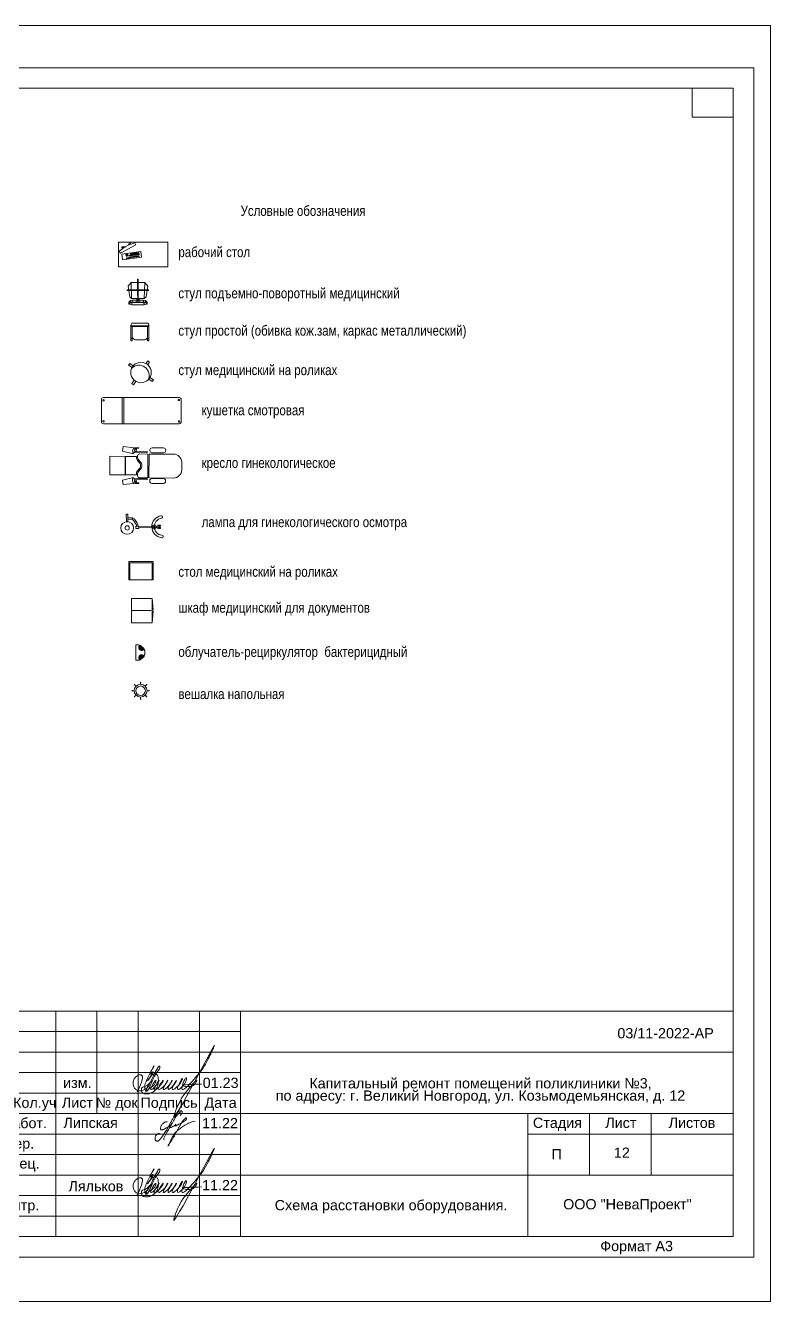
# Model space of a CAD drawing. Header units: metres. Extents: x 14591 to 15202, y 5442 to 5571.
# Drawn here: x 15096.56 to 15114.71, y 5477.72 to 5508.83 of the extents above; entities that cross this region are included whole.
import ezdxf
from ezdxf.enums import TextEntityAlignment as Align

# ---------------------------------------------------------------- set-up
doc = ezdxf.new("R2010")
doc.units = ezdxf.units.M
doc.header["$MEASUREMENT"] = 0
doc.linetypes.add('AM_DIN_F_W050x2', pattern=[0.003125, 0.00225, -0.000875])
for name, color, linetype, lineweight in [('Level 1', 7, 'Continuous', 0), ('Level 50', 7, 'Continuous', 0), ('Level 63', 7, 'Continuous', 0), ('Стены', 7, 'Continuous', 13), ('ТХ Мебель', 7, 'Continuous', 30)]:
    doc.layers.add(name, color=color, linetype=linetype, lineweight=lineweight)
doc.layers.add('OBORUD MED', color=7, linetype='Continuous', lineweight=0, true_color=0xd20000)
doc.styles.add('ARIAL', font='arial.ttf')
doc.styles.add('MONOTXT', font='monotxt.shx', dxfattribs={"width": 0.8, "height": 0.5})
doc.styles.add('Style-Arial', font='arial.ttf')

# ---------------------------------------------------------------- blocks, each defined once
blk = doc.blocks.new('*U150')
at = {"layer": 'Level 50', "color": 7, "linetype": 'Continuous', "lineweight": 0}
for p, q in [((-20.487, 14.5), (20.513, 14.5)), ((20.513, 14.5), (20.513, -14.5)), ((20.513, -14.5), (-20.487, -14.5))]:
    blk.add_line(p, q, dxfattribs=at)
at = {"layer": 'Level 50', "color": 7, "linetype": 'Continuous', "lineweight": 13}
for p, q in [((-18.487, 14), (20.013, 14)), ((19.013, 14), (19.013, 13.3)), ((20.013, 14), (20.013, -14)), ((19.013, 13.3), (20.013, 13.3)), ((-18.926, -14), (20.013, -14))]:
    blk.add_line(p, q, dxfattribs=at)
at = {"layer": 'Level 63', "color": 7, "linetype": 'Continuous', "lineweight": 13}
for p, q in [((1.513, -8.5), (20.013, -8.5)), ((3.513, -8.5), (3.513, -14)), ((4.513, -8.5), (4.513, -11)), ((5.513, -8.5), (5.513, -14)), ((7.013, -8.5), (7.013, -14)), ((8.013, -8.5), (8.013, -14)), ((8.013, -9.5), (20.013, -9.5)), ((1.513, -10.5), (8.013, -10.5)), ((1.513, -11), (8.013, -11)), ((8.013, -11), (20.013, -11)), ((15.013, -11.5), (20.013, -11.5)), ((8.013, -12.5), (20.013, -12.5))]:
    blk.add_line(p, q, dxfattribs=at)
at = {"layer": 'Level 63', "color": 7, "linetype": 'Continuous', "lineweight": 0}
for p, q in [((1.513, -9), (8.013, -9)), ((1.513, -9.5), (8.013, -9.5)), ((1.513, -10), (8.013, -10)), ((1.513, -11.5), (8.013, -11.5)), ((1.513, -12), (8.013, -12)), ((1.513, -12.5), (8.013, -12.5)), ((1.513, -13), (8.013, -13)), ((1.513, -13.5), (8.013, -13.5))]:
    blk.add_line(p, q, dxfattribs=at)
at = {"layer": 'Level 63', "color": 7, "linetype": 'Continuous', "lineweight": 13, "flags": 128}
for points in [[(15.013, -11), (15.013, -14)], [(16.513, -11), (16.513, -12.5)], [(18.013, -11), (18.013, -12.5)]]:
    blk.add_lwpolyline(points, dxfattribs=at)
at = {"layer": 'Level 63', "color": 7, "linetype": 'Continuous', "lineweight": 0, "style": 'Style-Arial'}
for s, p in [('Кол.уч', (2.997, -10.735)), ('Лист', (4.036, -10.735)), ('№ док', (4.994, -10.735)), ('Подпись', (6.268, -10.735)), ('Дата', (7.524, -10.735)), ('Разработ.', (2.482, -11.231)), ('Стадия', (15.731, -11.225)), ('Лист', (17.276, -11.225)), ('Листов', (19.009, -11.225)), ('Провер.', (2.327, -11.729)), ('Гл. спец.', (2.393, -12.216)), ('Н. контр.', (2.388, -13.235)), ('ООО "НеваПроект"', (17.436, -13.211)), ('Формат А3', (17.66, -14.231))]:
    blk.add_text(s, height=0.25, dxfattribs=at).set_placement(p, align=Align.MIDDLE_CENTER)
blk = doc.blocks.new('формат_А3')
at = {"layer": 'Level 50', "color": 7, "linetype": 'Continuous', "lineweight": 13}
blk.add_blockref('*U150', (20.487, -14.5), dxfattribs=at)
blk = doc.blocks.new('*U194')
at = {"layer": 'Level 1', "color": 5, "linetype": 'Continuous', "lineweight": 0}
for points, knots in [([(0.306, 0.776), (0.338, 0.808), (0.397, 0.875), (0.429, 0.933), (0.429, 0.965), (0.42, 1.007), (0.389, 1.038), (0.332, 1.045), (0.263, 1.027), (0.213, 1.007), (0.118, 0.929), (0.06, 0.874), (-0.031, 0.753), (-0.11, 0.623), (-0.214, 0.445), (-0.303, 0.264), (-0.383, 0.11), (-0.478, -0.059), (-0.639, -0.303), (-0.752, -0.465), (-0.872, -0.638), (-0.988, -0.735), (-1.017, -0.735), (-1.061, -0.743), (-1.139, -0.715), (-1.158, -0.689), (-1.176, -0.645), (-1.176, -0.576), (-1.169, -0.519), (-1.149, -0.433), (-1.081, -0.354), (-1.035, -0.336), (-0.993, -0.308), (-0.956, -0.297), (-0.92, -0.293), (-0.909, -0.307), (-0.916, -0.318)], [0, 0, 0, 0, 0.032258, 0.064516, 0.096774, 0.129032, 0.16129, 0.193548, 0.225806, 0.258065, 0.290323, 0.322581, 0.354839, 0.387097, 0.419355, 0.451613, 0.483871, 0.516129, 0.548387, 0.580645, 0.612903, 0.645161, 0.677419, 0.709677, 0.741935, 0.774194, 0.806452, 0.83871, 0.870968, 0.903226, 0.935484, 0.967742, 0.983871, 0.991935, 0.995968, 1, 1, 1, 1]), ([(0.324, 0.97), (0.325, 0.97), (0.327, 0.977), (0.319, 0.976), (0.313, 0.973), (0.304, 0.967), (0.289, 0.95), (0.206, 0.881), (0.152, 0.82), (0.093, 0.753), (-0.006, 0.617), (-0.174, 0.288), (-0.312, 0.065), (-0.539, -0.325), (-0.642, -0.514), (-0.687, -0.643), (-0.64, -0.686)], [0, 0, 0, 0, 0.005306, 0.009091, 0.012718, 0.03509, 0.04357, 0.143713, 0.287425, 0.431138, 0.57485, 0.718563, 0.862275, 0.934132, 0.97006, 1, 1, 1, 1])]:
    blk.add_open_spline(points, degree=3, knots=knots, dxfattribs=at)
blk.add_open_spline([(-0.466, 0.375), (-0.477, 0.405), (-0.522, 0.405), (-0.564, 0.389), (-0.626, 0.36), (-0.677, 0.321), (-0.751, 0.252), (-0.803, 0.178), (-0.835, 0.121), (-0.851, 0.046), (-0.851, -0.036), (-0.83, -0.076), (-0.798, -0.084), (-0.77, -0.084), (-0.711, -0.062), (-0.657, -0.037), (-0.529, 0.033), (-0.308, 0.141), (-0.219, 0.237), (-0.169, 0.317), (-0.193, 0.317), (-0.298, 0.134), (-0.31, 0.076), (-0.31, 0.056), (-0.266, 0.056), (-0.23, 0.056), (-0.158, 0.094), (-0.083, 0.14), (-0.024, 0.179), (0.022, 0.211), (0.057, 0.251), (0.057, 0.266), (0.032, 0.232), (0.004, 0.173), (-0.002, 0.145), (0.03, 0.145), (0.108, 0.188), (0.241, 0.256), (0.325, 0.302), (0.438, 0.365), (0.547, 0.44), (0.612, 0.48), (0.654, 0.521), (0.679, 0.566), (0.679, 0.617), (0.679, 0.634), (0.648, 0.626), (0.594, 0.589), (0.512, 0.517), (0.448, 0.428), (0.37, 0.31), (0.317, 0.235), (0.239, 0.11), (0.158, -0.046), (0.088, -0.178), (-0.026, -0.403), (-0.22, -0.74), (-0.324, -0.893), (-0.414, -0.996), (-0.414, -1.046), (-0.377, -1.018), (-0.317, -0.817), (-0.236, -0.634), (-0.15, -0.464), (-0.087, -0.376), (0.011, -0.254), (0.138, -0.127), (0.215, -0.06), (0.339, 0.033), (0.462, 0.119), (0.577, 0.204), (0.723, 0.281), (0.876, 0.347), (1.008, 0.391), (1.08, 0.409), (1.176, 0.43)], degree=3, dxfattribs=at)
blk = doc.blocks.new('*U320')
at = {"layer": 'Стены', "color": 7, "linetype": 'Continuous', "lineweight": 0}
for p, q in [((0.005, 0.312), (-0.006, 0.312)), ((-0.006, 0.312), (-0.006, 0.312)), ((-0.006, 0.312), (0.005, 0.312)), ((-0.006, 0.312), (-0.006, 0.312)), ((0.005, 0.312), (-0.006, 0.312)), ((-0.006, 0.312), (-0.006, 0.067)), ((-0.006, 0.067), (-0.006, 0.312)), ((-0.006, 0.312), (-0.006, 0.067)), ((0.005, 0.312), (0.005, 0.312)), ((0.005, 0.312), (0.005, 0.312)), ((0.006, 0.067), (0.005, 0.312)), ((0.005, 0.312), (0.006, 0.067)), ((0.006, 0.067), (0.005, 0.312)), ((-0.262, 0.053), (-0.262, 0.053)), ((-0.262, 0.053), (-0.018, 0.053)), ((-0.018, 0.053), (-0.262, 0.053)), ((-0.262, 0.041), (-0.262, 0.053)), ((-0.262, 0.053), (-0.262, 0.053)), ((-0.262, 0.053), (-0.262, 0.041)), ((-0.262, 0.041), (-0.262, 0.053)), ((-0.262, 0.053), (-0.018, 0.053)), ((-0.018, 0.042), (-0.262, 0.041)), ((-0.262, 0.041), (-0.018, 0.042)), ((-0.018, 0.042), (-0.262, 0.041)), ((-0.262, 0.041), (-0.262, 0.041)), ((-0.262, 0.041), (-0.262, 0.041)), ((-0.167, 0.231), (-0.241, 0.145)), ((-0.241, 0.145), (-0.167, 0.231)), ((-0.241, 0.145), (-0.167, 0.231)), ((-0.241, 0.145), (-0.198, -0.118)), ((-0.198, -0.118), (-0.241, 0.145)), ((-0.198, -0.118), (-0.241, 0.145)), ((0.167, 0.232), (-0.167, 0.231)), ((-0.167, 0.231), (0.167, 0.232)), ((-0.167, 0.231), (0.167, 0.232)), ((-0.154, -0.155), (-0.167, 0.231)), ((-0.167, 0.231), (-0.154, -0.155)), ((-0.018, 0.067), (-0.018, 0.028)), ((-0.018, 0.028), (-0.018, 0.067)), ((0.018, 0.067), (-0.018, 0.067)), ((-0.018, 0.067), (0.018, 0.067)), ((-0.018, 0.053), (-0.018, 0.053)), ((-0.018, 0.053), (-0.018, 0.042)), ((-0.018, 0.028), (0.018, 0.028)), ((0.018, 0.028), (-0.018, 0.028)), ((-0.006, 0.067), (-0.006, 0.067)), ((-0.006, 0.067), (0.006, 0.067)), ((-0.005, -0.217), (-0.006, 0.028)), ((-0.006, 0.028), (-0.006, 0.028)), ((-0.006, 0.028), (-0.005, -0.217)), ((-0.006, 0.028), (0.006, 0.028)), ((-0.005, -0.217), (-0.006, 0.028)), ((0.006, 0.028), (0.006, -0.217)), ((0.006, -0.217), (0.006, 0.028)), ((0.006, 0.028), (0.006, -0.217)), ((0.018, 0.028), (0.018, 0.067)), ((0.018, 0.067), (0.018, 0.028)), ((0.262, 0.054), (0.018, 0.053)), ((0.018, 0.053), (0.262, 0.054)), ((0.262, 0.054), (0.018, 0.053)), ((0.018, 0.053), (0.018, 0.053)), ((0.018, 0.053), (0.018, 0.042)), ((0.018, 0.042), (0.262, 0.042)), ((0.262, 0.042), (0.018, 0.042)), ((0.018, 0.042), (0.262, 0.042)), ((0.167, 0.232), (0.155, -0.154)), ((0.167, 0.232), (0.155, -0.154)), ((0.24, 0.146), (0.167, 0.232)), ((0.167, 0.232), (0.24, 0.146)), ((0.24, 0.146), (0.167, 0.232)), ((0.199, -0.117), (0.24, 0.146)), ((0.24, 0.146), (0.199, -0.117)), ((0.199, -0.117), (0.24, 0.146)), ((0.262, 0.054), (0.262, 0.054)), ((0.262, 0.042), (0.262, 0.054)), ((0.262, 0.054), (0.262, 0.054)), ((0.262, 0.054), (0.262, 0.042)), ((0.262, 0.042), (0.262, 0.054)), ((0.262, 0.042), (0.262, 0.042)), ((0.262, 0.042), (0.262, 0.042)), ((-0.222, -0.246), (-0.18, -0.206)), ((-0.222, -0.246), (-0.18, -0.206)), ((-0.222, -0.299), (-0.222, -0.246)), ((-0.222, -0.299), (-0.222, -0.246)), ((-0.222, -0.246), (-0.149, -0.259)), ((-0.149, -0.259), (-0.222, -0.246)), ((-0.18, -0.259), (-0.222, -0.299)), ((-0.222, -0.299), (-0.18, -0.259)), ((-0.149, -0.312), (-0.222, -0.299)), ((-0.149, -0.312), (-0.222, -0.299)), ((-0.198, -0.118), (-0.154, -0.155)), ((-0.154, -0.155), (-0.198, -0.118)), ((-0.154, -0.155), (-0.198, -0.118)), ((-0.137, -0.197), (-0.18, -0.206)), ((-0.18, -0.206), (-0.137, -0.197)), ((-0.18, -0.206), (-0.18, -0.259)), ((-0.18, -0.206), (-0.18, -0.259)), ((-0.18, -0.259), (-0.136, -0.249)), ((-0.18, -0.259), (-0.136, -0.249)), ((-0.154, -0.155), (0.155, -0.154)), ((0.155, -0.154), (-0.154, -0.155)), ((0.155, -0.154), (-0.154, -0.155)), ((-0.137, -0.197), (-0.149, -0.259)), ((-0.149, -0.259), (-0.137, -0.197)), ((-0.136, -0.249), (-0.149, -0.312)), ((-0.136, -0.249), (-0.149, -0.312)), ((0.151, -0.258), (-0.149, -0.259)), ((0.151, -0.258), (-0.149, -0.259)), ((-0.149, -0.259), (-0.149, -0.312)), ((-0.149, -0.259), (-0.149, -0.312)), ((-0.149, -0.312), (0.151, -0.311)), ((-0.149, -0.312), (0.151, -0.311)), ((-0.137, -0.197), (0.138, -0.196)), ((-0.137, -0.197), (0.138, -0.196)), ((-0.136, -0.249), (-0.137, -0.197)), ((-0.136, -0.249), (-0.137, -0.197)), ((0.138, -0.249), (-0.136, -0.249)), ((0.138, -0.249), (-0.136, -0.249)), ((-0.026, -0.155), (-0.026, -0.249)), ((-0.026, -0.212), (-0.026, -0.155)), ((0.027, -0.155), (-0.026, -0.155)), ((-0.026, -0.155), (-0.026, -0.249)), ((0.027, -0.155), (-0.026, -0.155)), ((-0.026, -0.155), (-0.026, -0.212)), ((-0.026, -0.249), (-0.026, -0.212)), ((-0.026, -0.212), (0.027, -0.212)), ((-0.026, -0.249), (0.027, -0.249)), ((-0.005, -0.217), (-0.005, -0.217)), ((0.006, -0.217), (-0.005, -0.217)), ((-0.005, -0.217), (-0.005, -0.217)), ((-0.005, -0.217), (0.006, -0.217)), ((0.006, -0.217), (-0.005, -0.217)), ((0.006, -0.217), (0.006, -0.217)), ((0.006, -0.217), (0.006, -0.217)), ((0.027, -0.249), (0.027, -0.155)), ((0.027, -0.155), (0.027, -0.212)), ((0.027, -0.249), (0.027, -0.155)), ((0.027, -0.212), (0.027, -0.155)), ((0.027, -0.212), (0.027, -0.249)), ((0.138, -0.196), (0.138, -0.249)), ((0.182, -0.205), (0.138, -0.196)), ((0.138, -0.196), (0.138, -0.249)), ((0.138, -0.196), (0.151, -0.258)), ((0.182, -0.205), (0.138, -0.196)), ((0.138, -0.196), (0.151, -0.258)), ((0.138, -0.249), (0.182, -0.258)), ((0.182, -0.258), (0.138, -0.249)), ((0.138, -0.249), (0.151, -0.311)), ((0.151, -0.311), (0.138, -0.249)), ((0.151, -0.258), (0.224, -0.245)), ((0.151, -0.258), (0.224, -0.245)), ((0.151, -0.311), (0.151, -0.258)), ((0.151, -0.311), (0.151, -0.258)), ((0.224, -0.298), (0.151, -0.311)), ((0.151, -0.311), (0.224, -0.298)), ((0.155, -0.154), (0.199, -0.117)), ((0.199, -0.117), (0.155, -0.154)), ((0.155, -0.154), (0.199, -0.117)), ((0.182, -0.258), (0.182, -0.205)), ((0.182, -0.205), (0.224, -0.245)), ((0.182, -0.258), (0.182, -0.205)), ((0.224, -0.245), (0.182, -0.205)), ((0.224, -0.298), (0.182, -0.258)), ((0.224, -0.298), (0.182, -0.258)), ((0.224, -0.245), (0.224, -0.298)), ((0.224, -0.245), (0.224, -0.298))]:
    blk.add_line(p, q, dxfattribs=at)
blk = doc.blocks.new('*U321')
at = {"color": 7, "linetype": 'Continuous', "lineweight": 0}
blk.add_line((0.6, -0.3), (0.6, 0.3), dxfattribs=at)
at = {"layer": 'Стены', "color": 7, "linetype": 'Continuous', "lineweight": 0}
for p, q in [((-0.6, -0.3), (-0.6, 0.3)), ((-0.6, 0.3), (0.6, 0.3)), ((-0.583, 0.078), (-0.442, 0.183)), ((-0.583, 0.078), (-0.556, 0.028)), ((-0.556, 0.028), (-0.179, 0.23)), ((-0.061, 0.067), (-0.52, 0.007)), ((-0.502, -0.13), (-0.52, 0.007)), ((-0.474, 0.159), (-0.513, 0.162)), ((-0.442, 0.183), (-0.509, 0.187)), ((-0.442, 0.183), (-0.366, 0.224)), ((-0.409, 0.005), (-0.423, 0.003)), ((-0.423, 0.003), (-0.421, -0.013)), ((-0.395, 0.007), (-0.409, 0.005)), ((-0.407, -0.011), (-0.409, 0.005)), ((-0.409, 0.005), (-0.407, -0.011)), ((-0.38, 0.009), (-0.395, 0.007)), ((-0.395, 0.007), (-0.393, -0.009)), ((-0.393, -0.009), (-0.395, 0.007)), ((-0.378, -0.007), (-0.38, 0.009)), ((-0.366, 0.224), (-0.332, 0.282)), ((-0.206, 0.281), (-0.366, 0.224)), ((-0.328, 0.238), (-0.309, 0.271)), ((-0.295, 0.02), (-0.309, 0.018)), ((-0.309, 0.018), (-0.307, 0.002)), ((-0.307, 0.002), (-0.293, 0.004)), ((-0.28, 0.022), (-0.295, 0.02)), ((-0.293, 0.004), (-0.295, 0.02)), ((-0.295, 0.02), (-0.293, 0.004)), ((-0.293, 0.004), (-0.278, 0.006)), ((-0.266, 0.024), (-0.28, 0.022)), ((-0.278, 0.006), (-0.28, 0.022)), ((-0.28, 0.022), (-0.278, 0.006)), ((-0.278, 0.006), (-0.264, 0.008)), ((-0.251, 0.025), (-0.266, 0.024)), ((-0.266, 0.024), (-0.264, 0.008)), ((-0.264, 0.008), (-0.266, 0.024)), ((-0.264, 0.008), (-0.249, 0.01)), ((-0.249, 0.01), (-0.251, 0.025)), ((-0.222, 0.029), (-0.237, 0.027)), ((-0.237, 0.027), (-0.235, 0.012)), ((-0.235, 0.012), (-0.22, 0.014)), ((-0.208, 0.031), (-0.222, 0.029)), ((-0.222, 0.029), (-0.22, 0.014)), ((-0.22, 0.014), (-0.222, 0.029)), ((-0.22, 0.014), (-0.206, 0.016)), ((-0.206, 0.016), (-0.208, 0.031)), ((-0.179, 0.23), (-0.206, 0.281)), ((-0.188, 0.002), (-0.202, 0)), ((-0.179, 0.035), (-0.194, 0.033)), ((-0.194, 0.033), (-0.191, 0.017)), ((-0.191, 0.017), (-0.177, 0.019)), ((-0.186, -0.014), (-0.188, 0.002)), ((-0.177, 0.019), (-0.179, 0.035)), ((-0.159, 0.006), (-0.173, 0.004)), ((-0.173, 0.004), (-0.171, -0.012)), ((-0.153, 0.038), (-0.167, 0.036)), ((-0.167, 0.036), (-0.165, 0.021)), ((-0.165, 0.021), (-0.151, 0.023)), ((-0.144, 0.007), (-0.159, 0.006)), ((-0.157, -0.01), (-0.159, 0.006)), ((-0.159, 0.006), (-0.157, -0.01)), ((-0.138, 0.04), (-0.153, 0.038)), ((-0.151, 0.023), (-0.153, 0.038)), ((-0.153, 0.038), (-0.151, 0.023)), ((-0.151, 0.023), (-0.136, 0.025)), ((-0.142, -0.008), (-0.144, 0.007)), ((-0.136, 0.025), (-0.138, 0.04)), ((-0.115, 0.011), (-0.13, 0.009)), ((-0.13, 0.009), (-0.128, -0.006)), ((-0.109, 0.044), (-0.124, 0.042)), ((-0.124, 0.042), (-0.122, 0.027)), ((-0.122, 0.027), (-0.107, 0.028)), ((-0.101, 0.013), (-0.115, 0.011)), ((-0.115, 0.011), (-0.113, -0.004)), ((-0.113, -0.004), (-0.115, 0.011)), ((-0.107, 0.028), (-0.109, 0.044)), ((-0.099, -0.002), (-0.101, 0.013)), ((-0.043, -0.07), (-0.061, 0.067)), ((0.6, -0.3), (-0.6, -0.3)), ((-0.043, -0.07), (-0.502, -0.13)), ((-0.421, -0.013), (-0.407, -0.011)), ((-0.406, -0.026), (-0.421, -0.028)), ((-0.421, -0.028), (-0.419, -0.044)), ((-0.419, -0.044), (-0.404, -0.042)), ((-0.398, -0.089), (-0.412, -0.091)), ((-0.412, -0.091), (-0.41, -0.106)), ((-0.41, -0.106), (-0.396, -0.104)), ((-0.407, -0.011), (-0.393, -0.009)), ((-0.392, -0.024), (-0.406, -0.026)), ((-0.406, -0.026), (-0.404, -0.042)), ((-0.404, -0.042), (-0.406, -0.026)), ((-0.404, -0.042), (-0.39, -0.04)), ((-0.383, -0.087), (-0.398, -0.089)), ((-0.398, -0.089), (-0.396, -0.104)), ((-0.396, -0.104), (-0.398, -0.089)), ((-0.396, -0.104), (-0.381, -0.102)), ((-0.393, -0.009), (-0.378, -0.007)), ((-0.377, -0.022), (-0.392, -0.024)), ((-0.39, -0.04), (-0.392, -0.024)), ((-0.392, -0.024), (-0.39, -0.04)), ((-0.39, -0.04), (-0.375, -0.038)), ((-0.369, -0.085), (-0.383, -0.087)), ((-0.381, -0.102), (-0.383, -0.087)), ((-0.383, -0.087), (-0.381, -0.102)), ((-0.381, -0.102), (-0.367, -0.1)), ((-0.375, -0.038), (-0.377, -0.022)), ((-0.367, -0.1), (-0.369, -0.085)), ((-0.303, -0.061), (-0.353, -0.067)), ((-0.353, -0.067), (-0.351, -0.083)), ((-0.351, -0.083), (-0.301, -0.076)), ((-0.332, -0.017), (-0.347, -0.019)), ((-0.347, -0.019), (-0.345, -0.034)), ((-0.332, -0.064), (-0.346, -0.066)), ((-0.346, -0.066), (-0.344, -0.082)), ((-0.345, -0.034), (-0.33, -0.033)), ((-0.344, -0.082), (-0.33, -0.08)), ((-0.33, -0.033), (-0.332, -0.017)), ((-0.33, -0.08), (-0.332, -0.064)), ((-0.303, -0.013), (-0.318, -0.015)), ((-0.318, -0.015), (-0.316, -0.031)), ((-0.316, -0.031), (-0.301, -0.029)), ((-0.289, -0.011), (-0.303, -0.013)), ((-0.303, -0.013), (-0.301, -0.029)), ((-0.301, -0.029), (-0.303, -0.013)), ((-0.289, -0.059), (-0.303, -0.061)), ((-0.301, -0.076), (-0.303, -0.061)), ((-0.303, -0.061), (-0.301, -0.076)), ((-0.301, -0.029), (-0.287, -0.027)), ((-0.301, -0.076), (-0.287, -0.074)), ((-0.274, -0.01), (-0.289, -0.011)), ((-0.289, -0.011), (-0.287, -0.027)), ((-0.287, -0.027), (-0.289, -0.011)), ((-0.287, -0.074), (-0.289, -0.059)), ((-0.287, -0.027), (-0.272, -0.025)), ((-0.272, -0.025), (-0.274, -0.01)), ((-0.26, -0.055), (-0.274, -0.057)), ((-0.274, -0.057), (-0.272, -0.072)), ((-0.272, -0.072), (-0.258, -0.07)), ((-0.245, -0.006), (-0.26, -0.008)), ((-0.26, -0.008), (-0.258, -0.023)), ((-0.258, -0.07), (-0.26, -0.055)), ((-0.258, -0.023), (-0.243, -0.021)), ((-0.231, -0.051), (-0.246, -0.053)), ((-0.246, -0.053), (-0.243, -0.069)), ((-0.231, -0.004), (-0.245, -0.006)), ((-0.243, -0.021), (-0.245, -0.006)), ((-0.245, -0.006), (-0.243, -0.021)), ((-0.243, -0.021), (-0.229, -0.019)), ((-0.243, -0.069), (-0.229, -0.067)), ((-0.229, -0.019), (-0.231, -0.004)), ((-0.229, -0.067), (-0.231, -0.051)), ((-0.202, -0.047), (-0.217, -0.049)), ((-0.217, -0.049), (-0.215, -0.065)), ((-0.202, 0), (-0.216, -0.002)), ((-0.216, -0.002), (-0.214, -0.017)), ((-0.215, -0.065), (-0.2, -0.063)), ((-0.214, -0.017), (-0.2, -0.016)), ((-0.202, 0), (-0.2, -0.016)), ((-0.2, -0.016), (-0.202, 0)), ((-0.188, -0.046), (-0.202, -0.047)), ((-0.2, -0.063), (-0.202, -0.047)), ((-0.202, -0.047), (-0.2, -0.063)), ((-0.2, -0.016), (-0.186, -0.014)), ((-0.2, -0.063), (-0.186, -0.061)), ((-0.186, -0.061), (-0.188, -0.046)), ((-0.159, -0.042), (-0.173, -0.044)), ((-0.173, -0.044), (-0.171, -0.059)), ((-0.171, -0.012), (-0.157, -0.01)), ((-0.171, -0.059), (-0.157, -0.057)), ((-0.144, -0.04), (-0.159, -0.042)), ((-0.157, -0.057), (-0.159, -0.042)), ((-0.159, -0.042), (-0.157, -0.057)), ((-0.157, -0.01), (-0.142, -0.008)), ((-0.157, -0.057), (-0.142, -0.055)), ((-0.142, -0.055), (-0.144, -0.04)), ((-0.115, -0.036), (-0.13, -0.038)), ((-0.13, -0.038), (-0.128, -0.053)), ((-0.128, -0.006), (-0.113, -0.004)), ((-0.128, -0.053), (-0.113, -0.052)), ((-0.101, -0.034), (-0.115, -0.036)), ((-0.113, -0.052), (-0.115, -0.036)), ((-0.115, -0.036), (-0.113, -0.052)), ((-0.113, -0.004), (-0.099, -0.002)), ((-0.113, -0.052), (-0.099, -0.05)), ((-0.106, -0.035), (-0.101, -0.034)), ((-0.106, -0.051), (-0.099, -0.05)), ((-0.104, -0.003), (-0.099, -0.002)), ((-0.099, -0.05), (-0.101, -0.034))]:
    blk.add_line(p, q, dxfattribs=at)
for centre, start, end in [((-0.511, 0.175), 81.1305, 261.1674), ((-0.321, 0.277), 335.1796, 155.2165)]:
    blk.add_arc(centre, 0.0129, start, end, dxfattribs=at)
blk = doc.blocks.new('*U143')
at = {"layer": 'Стены', "color": 7, "linetype": 'Continuous', "lineweight": 0}
for p, q in [((-0.219, 0.208), (-0.219, 0.198)), ((-0.208, 0.219), (0.15, 0.219)), ((-0.208, 0.187), (0.136, 0.187)), ((-0.189, -0.118), (-0.189, 0.108)), ((-0.16, 0.187), (-0.16, 0.219)), ((0.136, -0.219), (0.136, 0.219)), ((0.15, -0.219), (0.15, 0.219)), ((0.15, 0.219), (0.169, 0.219)), ((0.219, -0.168), (0.219, 0.18)), ((-0.219, -0.197), (-0.219, -0.207)), ((-0.208, -0.187), (0.136, -0.187)), ((-0.208, -0.219), (0.165, -0.219)), ((-0.16, -0.219), (-0.16, -0.187))]:
    blk.add_line(p, q, dxfattribs=at)
at = {"layer": 'Стены', "color": 7, "linetype": 'Continuous', "lineweight": 0, "extrusion": (0, 0, -1)}
for centre, radius, start, end in [((0.209, 0.208), 0.0104, 358.9796, 94.0778), ((0.208, 0.198), 0.011, 270.467, 0.467), ((0.104, 0.105), 0.0844, 358.3439, 76.9666), ((-0.167, 0.163), 0.0554, 87.4032, 162.07), ((0.209, -0.197), 0.0104, 358.9796, 94.0778), ((0.208, -0.208), 0.011, 270.467, 0.467), ((0.105, -0.105), 0.0844, 283.0334, 351.2374), ((-0.164, -0.164), 0.055, 184.5182, 270.467)]:
    blk.add_arc(centre, radius, start, end, dxfattribs=at)
blk = doc.blocks.new('STUL3_1')
at = {"layer": 'Level 1', "color": 7, "linetype": 'Continuous', "lineweight": 0}
for p, q in [((0.05, 0.7), (0, 0.7)), ((0, 0.599), (0, 0.7)), ((0.05, 0.599), (0.05, 0.7)), ((-0.325, 0.375), (-0.325, 0.325)), ((-0.224, 0.375), (-0.325, 0.375)), ((-0.224, 0.325), (-0.325, 0.325)), ((0.274, 0.375), (0.35, 0.375)), ((0.274, 0.325), (0.35, 0.325)), ((0, 0), (0, 0.101)), ((0.05, 0), (0.05, 0.101)), ((0.05, 0), (0, 0))]:
    blk.add_line(p, q, dxfattribs=at)
at = {"layer": 'Level 1', "color": 7, "linetype": 'Continuous', "lineweight": 0, "extrusion": (0, 0, -1)}
blk.add_circle((-0.025, 0.35), 0.25, dxfattribs=at)
at = {"layer": 'Level 1', "color": 7, "linetype": 'Continuous', "lineweight": 0}
blk.add_arc((-0.066, 0.35), 0.25, 280.4513, 79.5487, dxfattribs=at)
blk = doc.blocks.new('STUL3')
at = {"layer": 'Level 1', "color": 7, "linetype": 'Continuous', "lineweight": 0}
blk.add_line((0, 67.5), (5, 67.5), dxfattribs=at)
at = {"layer": 'Level 1', "color": 7, "linetype": 'Continuous', "lineweight": 0, "xscale": 99.99999999999999, "yscale": 99.99999999999999, "zscale": 99.99999999999999, "rotation": 90}
blk.add_blockref('STUL3_1', (37.5, 32.5), dxfattribs=at)
blk = doc.blocks.new('*U123')
at = {"color": 7, "linetype": 'Continuous', "lineweight": 0}
for p, q in [((-0.466, 0.32), (-0.466, -0.32)), ((-0.426, -0.32), (-0.426, 0.32))]:
    blk.add_line(p, q, dxfattribs=at)
at = {"color": 7, "linetype": 'Continuous', "lineweight": 0, "extrusion": (0, 0, -1), "flags": 128}
for points in [[(0.923, 0.32), (-0.923, 0.32)], [(0.973, -0.27), (0.973, 0.27)], [(-0.973, 0.27), (-0.973, -0.27)], [(-0.923, -0.32), (0.923, -0.32)]]:
    blk.add_lwpolyline(points, dxfattribs=at)
at = {"color": 7, "linetype": 'Continuous', "lineweight": 0, "extrusion": (0, 0, -1)}
for centre in [(0.922, 0.263), (-0.917, 0.264), (0.921, -0.253), (-0.914, -0.259)]:
    blk.add_circle(centre, 0.0191, dxfattribs=at)
at = {"color": 7, "linetype": 'Continuous', "lineweight": 0}
for centre, start, end in [((-0.923, 0.27), 90, 180), ((-0.923, -0.27), 180, 270), ((0.923, -0.27), 270, 0)]:
    blk.add_arc(centre, 0.05, start, end, dxfattribs=at)
at = {"color": 7, "linetype": 'Continuous', "lineweight": 0, "extrusion": (0, 0, -1)}
blk.add_arc((-0.923, 0.27), 0.05, 90, 180, dxfattribs=at)
blk = doc.blocks.new('*U122')
at = {"color": 7, "linetype": 'Continuous', "lineweight": 0}
for p, q in [((0.025, 0.646), (0.127, 0.689)), ((0.025, 0.646), (0.11, 0.384)), ((0.127, 0.689), (0.242, 0.45)), ((0.294, 0.342), (0.232, 0.415)), ((0.252, 0.435), (0.301, 0.348)), ((0.301, 0.348), (0.294, 0.342)), ((-0.577, 0.273), (-0.661, 0.202)), ((-0.661, 0.202), (-0.5, -0.008)), ((-0.577, 0.273), (-0.381, 0.08)), ((-0.289, 0.054), (-0.262, 0.071)), ((-0.282, 0.023), (-0.246, 0.045)), ((-0.12, 0.041), (-0.196, 0.055)), ((-0.115, 0.07), (-0.191, 0.084)), ((0.318, 0.067), (-0.178, -0.239)), ((0, 0.141), (0.022, 0.215)), ((0.029, 0.133), (0.05, 0.207)), ((0.093, 0.29), (0.065, 0.273)), ((0.13, 0.277), (0.081, 0.247)), ((0.632, -0.44), (0.318, 0.067)), ((-0.49, -0.023), (-0.434, -0.106)), ((-0.426, -0.103), (-0.464, -0.015)), ((-0.434, -0.106), (-0.426, -0.103)), ((-0.178, -0.239), (0.135, -0.746)), ((0.41, -0.811), (0.566, -0.715))]:
    blk.add_line(p, q, dxfattribs=at)
at = {"color": 7, "linetype": 'Continuous', "lineweight": 0, "extrusion": (0, 0, -1), "flags": 128}
for points in [[(0.247, 0.841), (0.052, 0.525), (0.435, 0.289), (0.63, 0.605), (0.247, 0.841)], [(-0.31, 0.115), (-0.141, 0.381), (-0.162, 0.395), (-0.331, 0.129), (-0.31, 0.115)], [(0.23, -0.219), (0.393, 0.052), (0.414, 0.039), (0.252, -0.232), (0.23, -0.219)]]:
    blk.add_lwpolyline(points, close=True, dxfattribs=at)
for points in [[(0.289, 0.054), (0.43, 0.281), (0.047, 0.517), (-0.093, 0.29)], [(-0.199, 0.261), (-0.304, 0.09), (0.192, -0.217), (0.298, -0.046)], [(-0.517, -0.226), (-0.368, 0.015)], [(-0.385, 0.084), (-0.4, 0.093)], [(-0.469, 0.077), (-0.618, -0.164)], [(0.236, -0.3), (0.251, -0.309)], [(-0.602, -0.233), (-0.586, -0.243)], [(0.267, -0.378), (0.119, -0.619)], [(0.018, -0.557), (0.167, -0.316)], [(0.05, -0.635), (0.034, -0.626)]]:
    blk.add_lwpolyline(points, dxfattribs=at)
at = {"color": 7, "linetype": 'Continuous', "lineweight": 0, "extrusion": (0, 0, -1)}
for centre in [(-0.202, 0.388), (0.426, 0)]:
    blk.add_circle(centre, 0.0223, dxfattribs=at)
for centre, radius, start, end in [((-0.21, 0.35), 0.105, 18.4846, 107.7399), ((-0.21, 0.457), 0.0468, 208.0198, 279.618), ((-0.203, 0.417), 0.0516, 205.2952, 270.3467), ((0.255, -0.019), 0.05, 328.3028, 58.3028), ((0.209, -0.014), 0.1, 58.3028, 100.4951), ((0.209, -0.014), 0.07, 58.3028, 100.4951), ((0.096, 0.169), 0.1, 196.1105, 238.3028), ((0.096, 0.169), 0.13, 196.1105, 238.3028), ((-0.156, 0.235), 0.05, 58.3028, 148.3028), ((-0.427, 0.051), 0.05, 58.3028, 148.3028), ((0.209, -0.342), 0.05, 58.3028, 148.3028), ((0.076, -0.593), 0.05, 238.3028, 328.3028), ((0.06, -0.583), 0.05, 148.3028, 238.3028), ((-0.461, -0.545), 0.2, 148.3028, 238.3028), ((-0.305, -0.641), 0.2, 238.3028, 328.3028)]:
    blk.add_arc(centre, radius, start, end, dxfattribs=at)
at = {"color": 7, "linetype": 'Continuous', "lineweight": 0}
for centre, radius, start, end in [((-0.396, -0.024), 0.105, 81.879, 171.1342), ((-0.491, 0.024), 0.0468, 271.4142, 343.0124), ((-0.097, 0.168), 0.13, 259.5049, 301.6972), ((-0.097, 0.168), 0.1, 259.5049, 301.6972), ((0.118, 0.188), 0.1, 121.6972, 163.8895), ((0.118, 0.188), 0.07, 121.6972, 163.8895), ((0.411, 0.041), 0.05, 121.6972, 211.6972), ((-0.453, 0.013), 0.0516, 268.6896, 333.7411), ((-0.225, -0.352), 0.05, 121.6972, 211.6972), ((0.56, -0.2), 0.05, 211.6972, 301.6972), ((0.576, -0.191), 0.05, 301.6972, 31.6972)]:
    blk.add_arc(centre, radius, start, end, dxfattribs=at)
blk = doc.blocks.new('*U127')
at = {"color": 7, "linetype": 'Continuous', "lineweight": 0}
for p, q in [((-0.134, -0.002), (-0.134, -0.033)), ((-0.1, -0.002), (-0.1, -0.043))]:
    blk.add_line(p, q, dxfattribs=at)
at = {"color": 7, "linetype": 'Continuous', "lineweight": 0, "extrusion": (0, 0, -1), "flags": 128}
for points in [[(0.15, 0.058), (0.079, 0.058), (0.079, -0.002), (0.15, -0.002), (0.15, 0.058)], [(-0.428, 0.045), (0.079, 0.045), (0.079, 0.012), (-0.428, 0.012), (-0.428, 0.045)], [(-0.391, 0.045), (-0.453, 0.045), (-0.453, 0.069), (-0.391, 0.069), (-0.391, 0.045)], [(-0.391, 0.012), (-0.453, 0.012), (-0.453, -0.013), (-0.391, -0.013), (-0.391, 0.012)], [(0.376, -0.112), (0.336, -0.112), (0.336, -0.295), (0.376, -0.295), (0.376, -0.112)], [(0.336, -0.171), (0.231, -0.171), (0.231, -0.21), (0.336, -0.21), (0.336, -0.171)]]:
    blk.add_lwpolyline(points, close=True, dxfattribs=at)
at = {"color": 7, "linetype": 'Continuous', "lineweight": 0, "extrusion": (0, 0, -1)}
for centre, radius in [((0.359, 0.038), 0.156), ((0.359, 0.038), 0.0522), ((-0.302, 0.03), 0.0501), ((-0.302, 0.03), 0.0213)]:
    blk.add_circle(centre, radius, dxfattribs=at)
at = {"color": 7, "linetype": 'Continuous', "lineweight": 0}
for centre, radius, start, end in [((0.511, 0.026), 0.27, 98.1039, 262.2901), ((0.511, 0.026), 0.21, 98.1039, 262.2901), ((0.484, 0.265), 0.0307, 266.0401, 110.1678), ((-0.624, 0.21), 0.547, 315.87, 333.7378)]:
    blk.add_arc(centre, radius, start, end, dxfattribs=at)
at = {"color": 7, "linetype": 'Continuous', "lineweight": 0, "extrusion": (0, 0, -1)}
for centre, radius, start, end in [((0.401, 0.06), 0.318, 198.7735, 237.7674), ((-0.482, -0.213), 0.0302, 91.8941, 283.5257)]:
    blk.add_arc(centre, radius, start, end, dxfattribs=at)
blk = doc.blocks.new('*U124')
at = {"color": 7, "linetype": 'Continuous', "lineweight": 0, "flags": 128}
blk.add_lwpolyline([(-0.225, 0.3), (0.225, 0.3), (0.225, -0.3), (-0.225, -0.3), (-0.225, 0.3)], close=True, dxfattribs=at)
blk.add_lwpolyline([(-0.225, 0.27), (0.195, 0.27), (0.195, -0.27), (-0.225, -0.27)], dxfattribs=at)
blk = doc.blocks.new('*U130')
at = {"layer": 'Стены', "color": 7, "linetype": 'Continuous', "lineweight": 0}
blk.add_line((-0.3, -0.263), (0.3, -0.263), dxfattribs=at)
at = {"layer": 'ТХ Мебель', "color": 7, "linetype": 'Continuous', "lineweight": 0, "ltscale": 5e-05}
for p, q in [((-0.3, 0.237), (-0.01, 0.263)), ((-0.3, 0.237), (-0.005, 0.237)), ((-0.3, -0.263), (-0.3, 0.237)), ((0, -0.263), (0, 0.215)), ((0.005, 0.237), (0.3, 0.237)), ((0.3, 0.237), (0.01, 0.263)), ((0.3, -0.263), (0.3, 0.237))]:
    blk.add_line(p, q, dxfattribs=at)
blk = doc.blocks.new('*U322')
at = {"layer": 'OBORUD MED', "color": 7, "lineweight": 0, "ltscale": 1e-06}
for p, q in [((0.005, 0.178), (-0.092, 0.093)), ((-0.082, 0.086), (-0.091, 0.094)), ((-0.085, 0.083), (-0.088, 0.086)), ((-0.085, 0.083), (-0.085, 0.083)), ((-0.082, 0.086), (-0.068, 0.1)), ((-0.081, 0.078), (-0.081, 0.079)), ((-0.073, 0.071), (-0.081, 0.079)), ((-0.078, 0.082), (-0.064, 0.096)), ((-0.06, 0.064), (-0.078, 0.082)), ((-0.068, 0.1), (-0.076, 0.107)), ((-0.066, 0.103), (-0.073, 0.11)), ((-0.066, 0.103), (-0.051, 0.117)), ((-0.027, 0.059), (-0.064, 0.096)), ((-0.061, 0.098), (-0.047, 0.113)), ((-0.022, 0.059), (-0.061, 0.098)), ((-0.051, 0.117), (-0.058, 0.123)), ((-0.049, 0.119), (-0.055, 0.125)), ((-0.049, 0.119), (-0.035, 0.134)), ((-0.002, 0.067), (-0.047, 0.113)), ((-0.044, 0.115), (-0.03, 0.129)), ((0.002, 0.069), (-0.044, 0.115)), ((-0.035, 0.134), (-0.04, 0.139)), ((-0.032, 0.136), (-0.037, 0.141)), ((-0.032, 0.136), (-0.018, 0.15)), ((0.017, 0.082), (-0.03, 0.129)), ((-0.028, 0.132), (-0.013, 0.146)), ((0.019, 0.085), (-0.028, 0.132)), ((-0.018, 0.15), (-0.022, 0.154)), ((-0.015, 0.153), (-0.019, 0.157)), ((-0.015, 0.153), (-0.001, 0.167)), ((0.029, 0.104), (-0.013, 0.146)), ((-0.011, 0.149), (0.003, 0.163)), ((0.03, 0.108), (-0.011, 0.149)), ((-0.001, 0.167), (-0.004, 0.17)), ((0.002, 0.17), (-0.001, 0.172)), ((0.002, 0.17), (0.008, 0.176)), ((0.031, 0.135), (0.003, 0.163)), ((0.006, 0.166), (0.012, 0.172)), ((0.029, 0.142), (0.006, 0.166)), ((0.113, 0.187), (0.048, 0.187)), ((0.113, 0.187), (0.113, -0.188)), ((0.005, -0.178), (-0.092, -0.093)), ((-0.082, -0.086), (-0.091, -0.094)), ((-0.085, -0.083), (-0.088, -0.086)), ((-0.085, -0.083), (-0.085, -0.083)), ((-0.082, -0.086), (-0.068, -0.1)), ((-0.073, -0.071), (-0.081, -0.079)), ((-0.081, -0.078), (-0.081, -0.079)), ((-0.06, -0.064), (-0.078, -0.082)), ((-0.078, -0.082), (-0.064, -0.096)), ((-0.068, -0.1), (-0.076, -0.107)), ((-0.066, -0.103), (-0.073, -0.11)), ((-0.066, -0.103), (-0.051, -0.117)), ((-0.027, -0.059), (-0.064, -0.096)), ((-0.022, -0.059), (-0.061, -0.098)), ((-0.061, -0.098), (-0.047, -0.113)), ((-0.051, -0.117), (-0.058, -0.123)), ((-0.049, -0.119), (-0.055, -0.125)), ((-0.049, -0.119), (-0.035, -0.134)), ((-0.002, -0.067), (-0.047, -0.113)), ((0.002, -0.069), (-0.044, -0.115)), ((-0.044, -0.115), (-0.03, -0.129)), ((-0.035, -0.134), (-0.04, -0.139)), ((-0.032, -0.136), (-0.037, -0.141)), ((-0.032, -0.136), (-0.018, -0.15)), ((0.017, -0.082), (-0.03, -0.129)), ((0.019, -0.085), (-0.028, -0.132)), ((-0.028, -0.132), (-0.013, -0.146)), ((-0.018, -0.15), (-0.022, -0.154)), ((-0.015, -0.153), (-0.019, -0.157)), ((-0.015, -0.153), (-0.001, -0.167)), ((0.029, -0.104), (-0.013, -0.146)), ((0.03, -0.108), (-0.011, -0.149)), ((-0.011, -0.149), (0.003, -0.163)), ((-0.001, -0.167), (-0.004, -0.17)), ((0.002, -0.17), (-0.001, -0.172)), ((0.002, -0.17), (0.008, -0.176)), ((0.031, -0.135), (0.003, -0.163)), ((0.029, -0.142), (0.006, -0.166)), ((0.006, -0.166), (0.012, -0.172)), ((0.113, -0.188), (0.048, -0.188))]:
    blk.add_line(p, q, dxfattribs=at)
for centre, radius, start, end in [((0.024, 0), 0.137, 143.57, 216.43), ((-0.034, 0.124), 0.0661, 208.5022, 53.4892), ((-0.029, 0.119), 0.0681, 202.377, 59.6144), ((0.051, 0.132), 0.0554, 92.6049, 133.4621), ((-0.029, -0.119), 0.0681, 300.3856, 157.623), ((-0.034, -0.124), 0.0661, 306.5108, 151.4978), ((0.051, -0.132), 0.0554, 226.5379, 267.3951)]:
    blk.add_arc(centre, radius, start, end, dxfattribs=at)
blk = doc.blocks.new('*U132')
at = {"color": 7, "linetype": 'Continuous', "lineweight": 0}
for p, q in [((-0.205, 0), (-0.158, 0)), ((-0.205, 0), (-0.158, 0)), ((-0.146, 0.145), (-0.112, 0.112)), ((-0.146, 0.145), (-0.112, 0.112)), ((-0.001, 0.205), (-0.001, 0.158)), ((-0.001, 0.205), (-0.001, 0.158)), ((0.144, 0.145), (0.111, 0.112)), ((0.144, 0.145), (0.111, 0.112)), ((0.157, 0), (0.204, 0)), ((0.157, 0), (0.204, 0)), ((-0.112, -0.111), (-0.146, -0.144)), ((-0.112, -0.111), (-0.146, -0.144)), ((-0.001, -0.157), (-0.001, -0.204)), ((-0.001, -0.157), (-0.001, -0.204)), ((0.111, -0.111), (0.144, -0.144)), ((0.111, -0.111), (0.144, -0.144))]:
    blk.add_line(p, q, dxfattribs=at)
at = {"color": 7, "linetype": 'Continuous', "lineweight": 0, "flags": 128}
for points in [[(-0.211, -0.001, -1), (-0.198, -0.001, -1), (-0.211, -0.001)], [(-0.211, -0.001, -1), (-0.198, -0.001, -1), (-0.211, -0.001)], [(-0.152, 0.145, -1), (-0.139, 0.145, -1), (-0.152, 0.145)], [(-0.152, 0.145, -1), (-0.139, 0.145, -1), (-0.152, 0.145)], [(-0.007, 0.204, -1), (0.006, 0.204, -1), (-0.007, 0.204)], [(-0.007, 0.204, -1), (0.006, 0.204, -1), (-0.007, 0.204)], [(0.138, 0.146, -1), (0.15, 0.146, -1), (0.138, 0.146)], [(0.138, 0.146, -1), (0.15, 0.146, -1), (0.138, 0.146)], [(0.198, 0.001, -1), (0.211, 0.001, -1), (0.198, 0.001)], [(0.198, 0.001, -1), (0.211, 0.001, -1), (0.198, 0.001)], [(-0.152, -0.144, -1), (-0.14, -0.144, -1), (-0.152, -0.144)], [(-0.152, -0.144, -1), (-0.14, -0.144, -1), (-0.152, -0.144)], [(-0.007, -0.204, -1), (0.006, -0.204, -1), (-0.007, -0.204)], [(-0.007, -0.204, -1), (0.006, -0.204, -1), (-0.007, -0.204)], [(0.137, -0.144, -1), (0.149, -0.144, -1), (0.137, -0.144)], [(0.137, -0.144, -1), (0.149, -0.144, -1), (0.137, -0.144)]]:
    blk.add_lwpolyline(points, format="xyb", dxfattribs=at)
at = {"color": 7, "linetype": 'Continuous', "lineweight": 0}
for radius in [0.157, 0.157, 0.116]:
    blk.add_circle((-0.001, 0), radius, dxfattribs=at)

msp = doc.modelspace()

# ---------------------------------------------------------------- linework, layer by layer
at = {"color": 5, "linetype": 'Continuous', "lineweight": 0}
for points in [[(15099.28450842, 5482.82669549), (15099.38717383, 5483.06151331), (15099.41235718, 5483.15549887), (15099.41235718, 5483.20870279), (15099.38112985, 5483.23993012), (15099.33184958, 5483.23993012), (15099.25450331, 5483.19527423), (15099.19975079, 5483.12548591), (15099.18529912, 5483.08509757), (15099.18529912, 5483.01648097), (15099.20234661, 5482.95285887), (15099.24518349, 5482.89216122), (15099.29444545, 5482.86371982), (15099.36120807, 5482.85257669), (15099.42926022, 5482.87081121), (15099.48773634, 5482.89740734), (15099.52784338, 5482.92840712), (15099.59920715, 5483.05201281), (15099.66540106, 5483.18807631), (15099.71912653, 5483.29850408), (15099.77535597, 5483.39589632), (15099.81256943, 5483.44805724), (15099.82993349, 5483.45270992), (15099.83662698, 5483.42772948), (15099.82561494, 5483.38663198), (15099.7931421, 5483.34179177), (15099.60191511, 5482.97336116), (15099.54114711, 5482.86810789), (15099.4956328, 5482.8418302), (15099.4834594, 5482.86291514), (15099.47780608, 5482.88401363), (15099.47031396, 5482.95948431), (15099.50343761, 5483.08310345), (15099.59827969, 5483.28979654), (15099.69654186, 5483.4599916), (15099.59948814, 5483.26267878), (15099.66263056, 5483.31827188), (15099.53385835, 5483.09523185), (15099.63460871, 5483.22575602), (15099.70877972, 5483.26857867), (15099.76502557, 5483.25350764), (15099.79182419, 5483.19337908), (15099.79973454, 5483.09645858), (15099.72895543, 5482.87363859), (15099.6411882, 5482.80934981), (15099.57662919, 5482.78241654), (15099.47742421, 5482.77866444), (15099.40864573, 5482.80782554), (15099.39613086, 5482.82950192), (15099.38857456, 5482.88011653), (15099.40234246, 5482.93149902), (15099.47805796, 5482.9590833), (15099.63096033, 5483.09605668), (15099.51546652, 5482.86882819), (15099.57492476, 5482.90315642), (15099.72916209, 5483.05739376), (15099.74128115, 5483.10262269), (15099.61611382, 5482.88582652), (15099.74907916, 5482.98681207), (15099.81743634, 5483.1097218), (15099.70008161, 5482.87669396), (15099.86194867, 5483.00429123), (15099.92040638, 5483.1097218), (15099.79720039, 5482.89214393), (15099.96331129, 5482.99815084), (15100.02978954, 5483.1097218), (15099.91999574, 5482.88987092), (15100.08986836, 5483.02636575), (15100.13737948, 5483.1097218), (15100.03576295, 5482.89307108), (15100.23335448, 5483.08511254), (15100.23822469, 5483.09732826), (15100.13975645, 5482.90501983), (15100.38391495, 5483.13198071), (15100.38658017, 5483.14192744), (15100.26249637, 5482.90146598), (15100.48156672, 5483.13207281), (15100.48156672, 5483.16101787), (15100.37235783, 5482.91318096), (15100.67261267, 5483.13803751), (15101.01667144, 5483.63111473), (15101.15162643, 5483.9216351), (15100.17412646, 5482.22855548), (15100.35723902, 5482.6605361), (15100.58197411, 5482.95112795), (15100.73511616, 5483.10427), (15100.67949869, 5483.00793772), (15100.4094334, 5482.97556793), (15100.85213255, 5483.01813189)], [(15099.28450842, 5480.31748939), (15099.38717383, 5480.55230721), (15099.41235718, 5480.64629277), (15099.41235718, 5480.69949668), (15099.38112985, 5480.73072402), (15099.33184958, 5480.73072402), (15099.25450331, 5480.68606813), (15099.19975079, 5480.61627981), (15099.18529912, 5480.57589147), (15099.18529912, 5480.50727486), (15099.20234661, 5480.44365277), (15099.24518349, 5480.38295512), (15099.29444545, 5480.35451371), (15099.36120807, 5480.34337059), (15099.42926022, 5480.36160511), (15099.48773634, 5480.38820124), (15099.52784338, 5480.41920102), (15099.59920715, 5480.5428067), (15099.66540106, 5480.67887021), (15099.71912653, 5480.78929798), (15099.77535597, 5480.88669022), (15099.81256943, 5480.93885113), (15099.82993349, 5480.94350382), (15099.83662698, 5480.91852338), (15099.82561494, 5480.87742588), (15099.7931421, 5480.83258567), (15099.60191511, 5480.46415506), (15099.54114711, 5480.35890179), (15099.4956328, 5480.33262409), (15099.4834594, 5480.35370904), (15099.47780608, 5480.37480753), (15099.47031396, 5480.45027821), (15099.50343761, 5480.57389735), (15099.59827969, 5480.78059043), (15099.69654186, 5480.95078549), (15099.59948814, 5480.75347267), (15099.66263056, 5480.80906577), (15099.53385835, 5480.58602575), (15099.63460871, 5480.71654991), (15099.70877972, 5480.75937256), (15099.76502557, 5480.74430153), (15099.79182419, 5480.68417298), (15099.79973454, 5480.58725248), (15099.72895543, 5480.36443249), (15099.6411882, 5480.30014371), (15099.57662919, 5480.27321043), (15099.47742421, 5480.26945833), (15099.40864573, 5480.29861943), (15099.39613086, 5480.32029582), (15099.38857456, 5480.37091043), (15099.40234246, 5480.42229291), (15099.47805796, 5480.44987719), (15099.63096033, 5480.58685057), (15099.51546652, 5480.35962209), (15099.57492476, 5480.39395032), (15099.72916209, 5480.54818765), (15099.74128115, 5480.59341659), (15099.61611382, 5480.37662042), (15099.74907916, 5480.47760597), (15099.81743634, 5480.6005157), (15099.70008161, 5480.36748786), (15099.86194867, 5480.49508513), (15099.92040638, 5480.6005157), (15099.79720039, 5480.38293782), (15099.96331129, 5480.48894473), (15100.02978954, 5480.6005157), (15099.91999574, 5480.38066482), (15100.08986836, 5480.51715965), (15100.13737948, 5480.6005157), (15100.03576295, 5480.38386498), (15100.23335448, 5480.57590643), (15100.23822469, 5480.58812215), (15100.13975645, 5480.39581373), (15100.38391495, 5480.6227746), (15100.38658017, 5480.63272133), (15100.26249637, 5480.39225987), (15100.48156672, 5480.6228667), (15100.48156672, 5480.65181177), (15100.37235783, 5480.40397486), (15100.67261267, 5480.6288314), (15101.01667144, 5481.12190863), (15101.15162643, 5481.41242899), (15100.17412646, 5479.71934937), (15100.35723902, 5480.15133), (15100.58197411, 5480.44192185), (15100.73511616, 5480.5950639), (15100.67949869, 5480.49873161), (15100.4094334, 5480.46636183), (15100.85213255, 5480.50892579)]]:
    msp.add_spline(points, degree=3, dxfattribs=at)
at = {"layer": 'Level 63', "color": 5, "linetype": 'Continuous', "lineweight": 13, "flags": 128}
msp.add_lwpolyline([(15049.29027593, 5508.82994608), (15114.71282392, 5508.82994608), (15114.71282392, 5477.71598835), (15049.29027593, 5477.71598835), (15049.29027593, 5508.82994608)], close=True, dxfattribs=at)

# ---------------------------------------------------------------- block references
at = {"color": 7, "linetype": 'Continuous', "lineweight": 0, "extrusion": (0, 0, -1)}
for name, p, rotation in [('*U123', (-15099.38492928, 5499.43851983), 180), ('*U122', (-15099.46244761, 5498.10445121), 238.4915984752659), ('*U127', (-15099.39835733, 5496.6241154), 178.9077184360243)]:
    msp.add_blockref(name, p, dxfattribs=dict(at, rotation=rotation))
at = {"color": 7, "linetype": 'Continuous', "lineweight": 0, "rotation": 90}
msp.add_blockref('*U124', (15099.37697797, 5495.53470471), dxfattribs=at)
at = {"color": 7, "linetype": 'Continuous', "lineweight": 0}
msp.add_blockref('*U132', (15099.36788302, 5492.60919361), dxfattribs=at)
at = {"layer": 'Level 1', "color": 7, "linetype": 'Continuous', "lineweight": 0, "extrusion": (0, 0, -1), "xscale": 0.01, "yscale": 0.01, "zscale": 0.01, "rotation": 34.87969457303873}
msp.add_blockref('STUL3', (-15099.19730601, 5500.06832773), dxfattribs=at)
at = {"layer": 'Level 1', "color": 5, "linetype": 'Continuous', "lineweight": 0, "xscale": 0.4141646088358931, "yscale": 0.4141646088358931, "zscale": 0.4141646088358931}
msp.add_blockref('*U194', (15100.20613578, 5481.93346194), dxfattribs=at)
at = {"layer": 'Level 50', "color": 7, "linetype": 'Continuous', "lineweight": 13}
msp.add_blockref('формат_А3', (15073.30490611, 5507.79848889), dxfattribs=at)
at = {"layer": 'OBORUD MED', "color": 7, "lineweight": 0, "ltscale": 1e-06, "extrusion": (0, 0, -1)}
msp.add_blockref('*U322', (-15099.36051143, 5493.53927548), dxfattribs=at)
at = {"layer": 'Стены', "color": 7, "linetype": 'Continuous', "lineweight": 0}
for name, p in [('*U321', (15099.43115, 5503.24875)), ('*U320', (15099.3016, 5502.3303))]:
    msp.add_blockref(name, p, dxfattribs=at)
at = {"layer": 'Стены', "color": 7, "linetype": 'Continuous', "lineweight": 0, "rotation": 90.00000000000138}
msp.add_blockref('*U143', (15099.3518136, 5501.35663506), dxfattribs=at)
at = {"layer": 'ТХ Мебель', "color": 7, "linetype": 'Continuous', "lineweight": 0, "ltscale": 5e-05, "rotation": 270}
msp.add_blockref('*U130', (15099.41188673, 5494.56202015), dxfattribs=at)

# ---------------------------------------------------------------- texts
at = {"color": 7, "linetype": 'Continuous', "lineweight": 0, "style": 'Style-Arial'}
msp.add_text('03/11-2022-АР', height=0.25, dxfattribs=at).set_placement((15110.98330531, 5484.38243262), align=Align.TOP_LEFT)
at = {"color": 7, "linetype": 'Continuous', "lineweight": 13, "style": 'Style-Arial'}
for s, p in [('изм.', (15097.82606573, 5483.04752514)), ('01.23', (15101.31708789, 5483.04752514))]:
    msp.add_text(s, height=0.25, dxfattribs=at).set_placement(p, align=Align.MIDDLE_CENTER)
at = {"color": 7, "linetype": 'Continuous', "lineweight": 0, "style": 'Style-Arial'}
msp.add_text('Липская', height=0.25, dxfattribs=at).set_placement((15098.14941003, 5482.19799699), align=Align.TOP_CENTER)
at = {"color": 18, "linetype": 'Continuous', "lineweight": 13, "true_color": 0x000000, "style": 'ARIAL'}
for s, p in [('11.22', (15101.30296016, 5482.19016211)), ('П', (15109.50326329, 5481.43308009)), ('11.22', (15101.30296016, 5480.67770663)), ('Схема расстановки оборудования.', (15105.46967091, 5480.19020106))]:
    msp.add_text(s, height=0.25, dxfattribs=at).set_placement(p, align=Align.TOP_CENTER)
at = {"color": 7, "lineweight": 13, "style": 'Style-Arial'}
for s, p in [('12', (15110.89813611, 5481.46917293)), ('Ляльков', (15097.61153061, 5480.6511293))]:
    msp.add_text(s, height=0.25, dxfattribs=at).set_placement(p, align=Align.TOP_LEFT)
at = {"color": 7, "linetype": 'Continuous', "lineweight": 0, "insert": (15107.64889044, 5482.84896962), "char_height": 0.25, "attachment_point": 5, "line_spacing_factor": 0.72, "style": 'Style-Arial'}
msp.add_mtext('Капитальный ремонт \\C256;помещений поликлиники №3, \\Pпо адресу: г. Великий Новгород, ул. Козьмодемьянская, д. 12', dxfattribs=at)
at = {"layer": 'ТХ Мебель', "color": 7, "linetype": 'AM_DIN_F_W050x2', "lineweight": 30, "ltscale": 100, "char_height": 0.25, "attachment_point": 7, "style": 'MONOTXT'}
for s, insert, line_spacing_factor in [('\\fArial|b0|i0|c204204|p39;Условные обозначения', (15101.80383974, 5504.18429396), 0.6), ('\\fArial|b0|i0|c204204|p39;рабочий стол', (15100.2878353, 5503.10631738), 0.6), ('\\fArial|b0|i0|c204204|p39;стул подъемно-поворотный медицинский', (15100.2878353, 5502.10275046), 0.6), ('\\fArial|b0|i0|c204204|p39;стул простой (обивка кож.зам, каркас металлический)', (15100.2878353, 5501.19129434), 0.6), ('\\fArial|b0|i0|c204204|p39;стул медицинский на роликах', (15100.2878353, 5500.23011494), 0.6), ('\\fArial|b0|i0|c204204|p39;кушетка смотровая', (15100.85469771, 5499.25032975), 0.6), ('\\fArial|b0|i0|c204204|p39;кресло гинекологическое', (15100.85469771, 5497.96692205), 0.6), ('\\fArial|b0|i0|c204204|p39;лампа для гинекологического осмотра', (15100.85469771, 5496.52324548), 0.6), ('\\fArial|b0|i0|c204204|p39;стол медицинский на роликах\\P', (15100.2878353, 5495.31263704), 1.2), ('\\fArial|b0|i0|c204204|p39;шкаф медицинский для документов', (15100.2878353, 5494.43548095), 1.2), ('\\fArial|b0|i0|c204204|p39;облучатель-рециркулятор  бактерицидный ', (15100.2878353, 5493.35968142), 1.2), ('\\fArial|b0|i0|c204204|p39;вешалка напольная', (15100.2878353, 5492.40256874), 1.2)]:
    msp.add_mtext(s, dxfattribs=dict(at, insert=insert, line_spacing_factor=line_spacing_factor))

doc.saveas('drawing.dxf')
